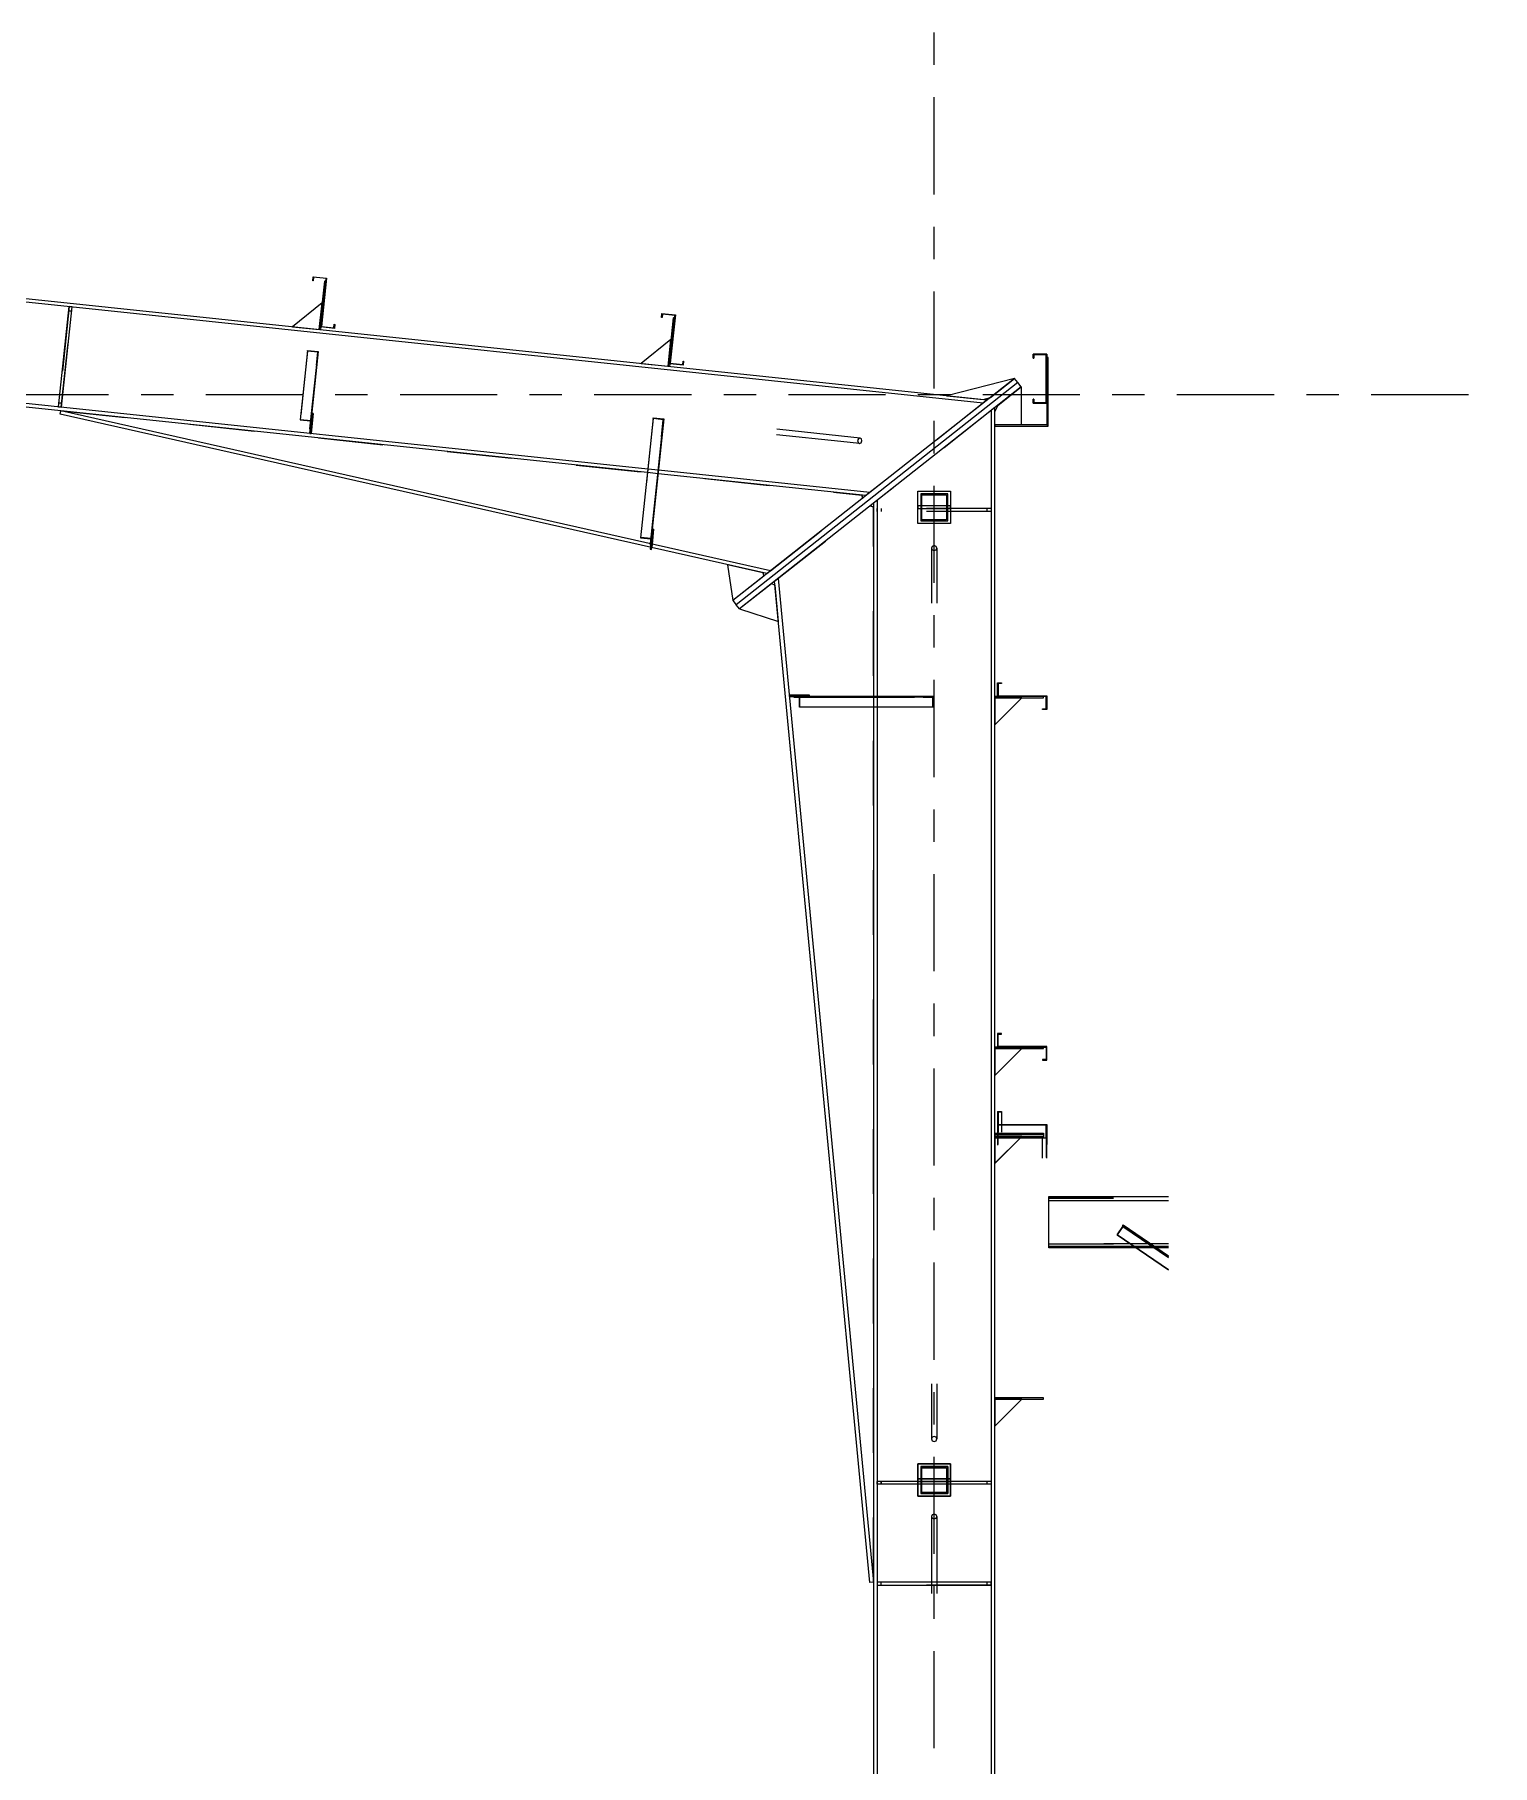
# Model space of a CAD drawing. Header units: millimetres. Extents: x -49 to 773, y -79 to 495.
# Drawn here: x 524.7 to 569.7, y 387 to 440.5 of the extents above; entities that cross this region are included whole.
import ezdxf

# ---------------------------------------------------------------- set-up
doc = ezdxf.new("R2010")
doc.units = ezdxf.units.MM
for name, pattern in [('XKITLINE00', [0]), ('XKITLINE02', [4, 2, -2]), ('XKITLINE03', [6, 3, -1, 1, -1])]:
    doc.linetypes.add(name, pattern=pattern)
doc.layers.add('Part', color=2, linetype='Continuous', lineweight=0)
doc.layers.add('S-grid', color=1, linetype='Continuous', lineweight=0)

# ---------------------------------------------------------------- blocks, each defined once
blk = doc.blocks.new('*A244')
at = {"layer": 'Part'}
blk.add_hatch(color=3, dxfattribs=at).paths.add_polyline_path([(543.817, 428.649), (543.82, 428.677), (544.152, 428.642), (544.093, 428.083), (544.076, 428.084), (544.132, 428.615)], flags=17)
blk = doc.blocks.new('*A245')
at = {"layer": 'Part'}
blk.add_hatch(color=3, dxfattribs=at).paths.add_polyline_path([(533.144, 430.732), (533.146, 430.753), (533.477, 430.718), (533.433, 430.298), (533.416, 430.3), (533.458, 430.699)], flags=17)
blk = doc.blocks.new('*A246')
at = {"layer": 'Part'}
blk.add_hatch(color=3, dxfattribs=at).paths.add_polyline_path([(551.887, 420.048), (551.887, 420.065), (552.492, 420.065), (552.492, 419.732), (552.462, 419.732), (552.462, 420.048)], flags=17)
blk = doc.blocks.new('*A365')
at = {"layer": 'Part'}
blk.add_hatch(color=3, dxfattribs=at).paths.add_polyline_path([(554.473, 420.467), (554.473, 420.08), (555.975, 420.08), (555.975, 419.663), (555.85, 419.663), (555.85, 419.678), (555.96, 419.678), (555.96, 420.065), (554.458, 420.065), (554.458, 420.482), (554.583, 420.482), (554.583, 420.467)], flags=17)
blk = doc.blocks.new('*A373')
at = {"layer": 'Part'}
blk.add_hatch(color=3, dxfattribs=at).paths.add_polyline_path([(533.959, 431.453), (533.97, 431.562), (533.985, 431.561), (533.972, 431.436), (533.558, 431.48), (533.715, 432.973), (533.331, 433.014), (533.319, 432.905), (533.304, 432.906), (533.317, 433.03), (533.732, 432.987), (533.574, 431.493)], flags=17)
blk = doc.blocks.new('*A374')
at = {"layer": 'Part'}
blk.add_hatch(color=3, dxfattribs=at).paths.add_polyline_path([(544.732, 430.316), (544.744, 430.426), (544.759, 430.424), (544.746, 430.3), (544.331, 430.344), (544.489, 431.837), (544.104, 431.878), (544.093, 431.768), (544.078, 431.77), (544.091, 431.894), (544.505, 431.85), (544.348, 430.357)], flags=17)
blk = doc.blocks.new('*A375')
at = {"layer": 'Part'}
blk.add_hatch(color=3, dxfattribs=at).paths.add_polyline_path([(554.473, 407.225), (554.473, 406.837), (555.975, 406.837), (555.975, 406.418), (555.85, 406.418), (555.85, 406.433), (555.96, 406.433), (555.96, 406.821), (554.458, 406.821), (554.458, 407.24), (554.583, 407.24), (554.583, 407.225)], flags=17)
blk = doc.blocks.new('*A386')
at = {"layer": 'Part'}
h = blk.add_hatch(color=3, dxfattribs=at)
h.paths.add_polyline_path([(552.083, 395.44), (552.083, 396.273), (552.917, 396.273), (552.917, 395.44)], flags=17)
h.paths.add_polyline_path([(552.117, 396.24), (552.117, 395.473), (552.883, 395.473), (552.883, 396.24)])
blk = doc.blocks.new('*A387')
at = {"layer": 'Part'}
blk.add_hatch(color=3, dxfattribs=at).paths.add_polyline_path([(554.473, 420.467), (554.473, 420.08), (555.975, 420.08), (555.975, 419.663), (555.85, 419.663), (555.85, 419.678), (555.96, 419.678), (555.96, 420.065), (554.458, 420.065), (554.458, 420.482), (554.583, 420.482), (554.583, 420.467)], flags=17)
blk = doc.blocks.new('*A391')
at = {"layer": 'Part'}
blk.add_hatch(color=3, dxfattribs=at).paths.add_polyline_path([(533.959, 431.453), (533.97, 431.562), (533.985, 431.561), (533.972, 431.436), (533.558, 431.48), (533.715, 432.973), (533.331, 433.014), (533.319, 432.905), (533.304, 432.906), (533.317, 433.03), (533.732, 432.987), (533.574, 431.493)], flags=17)
blk = doc.blocks.new('*A392')
at = {"layer": 'Part'}
blk.add_hatch(color=3, dxfattribs=at).paths.add_polyline_path([(544.732, 430.316), (544.744, 430.426), (544.759, 430.424), (544.746, 430.3), (544.331, 430.344), (544.489, 431.837), (544.104, 431.878), (544.093, 431.768), (544.078, 431.77), (544.091, 431.894), (544.505, 431.85), (544.348, 430.357)], flags=17)
blk = doc.blocks.new('*A393')
at = {"layer": 'Part'}
blk.add_hatch(color=3, dxfattribs=at).paths.add_polyline_path([(554.473, 407.225), (554.473, 406.837), (555.975, 406.837), (555.975, 406.418), (555.85, 406.418), (555.85, 406.433), (555.96, 406.433), (555.96, 406.821), (554.458, 406.821), (554.458, 407.24), (554.583, 407.24), (554.583, 407.225)], flags=17)
blk = doc.blocks.new('*A394')
at = {"layer": 'Part'}
blk.add_hatch(color=3, dxfattribs=at).paths.add_polyline_path([(555.558, 430.516), (555.558, 430.641), (555.975, 430.641), (555.975, 429.124), (555.558, 429.124), (555.558, 429.249), (555.573, 429.249), (555.573, 429.139), (555.96, 429.139), (555.96, 430.626), (555.573, 430.626), (555.573, 430.516)], flags=17)
blk = doc.blocks.new('*A1381')
at = {"layer": 'S-grid', "color": 1, "linetype": 'XKITLINE03', "lineweight": 0}
blk.add_line((-10, 429.398), (569.742, 429.398), dxfattribs=at)
blk = doc.blocks.new('*A1392')
at = {"layer": 'Part', "color": 7, "linetype": 'XKITLINE02', "lineweight": 0}
for p, q in [((555.558, 430.641), (555.558, 430.516)), ((555.975, 430.641), (555.558, 430.641)), ((555.558, 430.516), (555.573, 430.516)), ((555.573, 430.516), (555.573, 430.626)), ((555.573, 430.626), (555.96, 430.626)), ((555.96, 430.626), (555.96, 429.139)), ((555.975, 429.124), (555.975, 430.641)), ((555.573, 429.249), (555.558, 429.249)), ((555.558, 429.249), (555.558, 429.124)), ((555.558, 429.124), (555.975, 429.124)), ((555.573, 429.139), (555.573, 429.249)), ((555.96, 429.139), (555.573, 429.139))]:
    blk.add_line(p, q, dxfattribs=at)
blk = doc.blocks.new('*A1393')
at = {"layer": 'Part', "color": 7, "linetype": 'XKITLINE02', "lineweight": 0}
for p, q in [((552.083, 426.325), (552.083, 425.492)), ((552.917, 426.325), (552.083, 426.325)), ((552.117, 425.525), (552.117, 426.292)), ((552.117, 426.292), (552.883, 426.292)), ((552.883, 426.292), (552.883, 425.525)), ((552.917, 425.492), (552.917, 426.325)), ((552.083, 425.492), (552.917, 425.492)), ((552.883, 425.525), (552.117, 425.525))]:
    blk.add_line(p, q, dxfattribs=at)
blk = doc.blocks.new('*A1394')
at = {"layer": 'Part', "color": 2, "linetype": 'XKITLINE00', "lineweight": 0}
for p, q in [((525.502, 428.786), (525.525, 428.892)), ((547.443, 423.948), (525.525, 428.892)), ((547.333, 423.861), (525.502, 428.786)), ((550.291, 426.193), (550.264, 426.282))]:
    blk.add_line(p, q, dxfattribs=at)
at = {"layer": 'Part', "color": 7, "linetype": 'XKITLINE02', "lineweight": 0}
for p, q in [((525.525, 428.892), (550.264, 426.282)), ((547.333, 423.861), (550.291, 426.193)), ((547.443, 423.948), (550.29, 426.194)), ((550.264, 426.282), (550.29, 426.194)), ((550.29, 426.194), (550.291, 426.193))]:
    blk.add_line(p, q, dxfattribs=at)
blk = doc.blocks.new('*A1397')
at = {"layer": 'Part', "color": 2, "linetype": 'XKITLINE00', "lineweight": 0}
for p, q in [((525.454, 429.008), (525.781, 432.108)), ((525.864, 432.099), (525.537, 428.999))]:
    blk.add_line(p, q, dxfattribs=at)
at = {"layer": 'Part', "color": 7, "linetype": 'XKITLINE02', "lineweight": 0}
for p, q in [((525.864, 432.099), (525.781, 432.108)), ((525.768, 431.983), (525.851, 431.974)), ((525.537, 428.999), (525.454, 429.008)), ((525.55, 429.124), (525.467, 429.132))]:
    blk.add_line(p, q, dxfattribs=at)
blk = doc.blocks.new('*A1398')
at = {"layer": 'Part', "color": 7, "linetype": 'XKITLINE02', "lineweight": 0}
for p, q in [((525.781, 432.108), (525.454, 429.008)), ((525.537, 428.999), (525.864, 432.099)), ((525.864, 432.099), (525.781, 432.108)), ((525.768, 431.983), (525.851, 431.974)), ((525.454, 429.008), (525.537, 428.999)), ((525.467, 429.132), (525.55, 429.124))]:
    blk.add_line(p, q, dxfattribs=at)
blk = doc.blocks.new('*A1399')
at = {"layer": 'Part', "color": 7, "linetype": 'XKITLINE02', "lineweight": 0}
for p, q in [((543.792, 425.233), (543.727, 424.612)), ((543.768, 424.607), (543.834, 425.229)), ((543.834, 425.229), (543.792, 425.233)), ((543.727, 424.612), (543.768, 424.607)), ((543.74, 424.736), (543.781, 424.732))]:
    blk.add_line(p, q, dxfattribs=at)
blk = doc.blocks.new('*A1400')
at = {"layer": 'Part', "color": 7, "linetype": 'XKITLINE02', "lineweight": 0}
for p, q in [((543.771, 425.034), (543.792, 425.233)), ((543.745, 424.782), (543.733, 424.673)), ((543.74, 424.736), (543.781, 424.732)), ((543.785, 424.773), (543.774, 424.664))]:
    blk.add_line(p, q, dxfattribs=at)
at = {"layer": 'Part', "color": 2, "linetype": 'XKITLINE00', "lineweight": 0}
for p, q in [((543.834, 425.229), (543.785, 424.773)), ((543.792, 425.233), (543.834, 425.229)), ((543.733, 424.673), (543.727, 424.612)), ((543.768, 424.607), (543.727, 424.612)), ((543.771, 425.034), (543.745, 424.782)), ((543.768, 424.607), (543.774, 424.664))]:
    blk.add_line(p, q, dxfattribs=at)
blk = doc.blocks.new('*A1401')
at = {"layer": 'Part', "color": 7, "linetype": 'XKITLINE02', "lineweight": 0}
for p, q in [((533.276, 428.811), (533.211, 428.19)), ((533.224, 428.314), (533.265, 428.31)), ((533.252, 428.186), (533.318, 428.807)), ((533.318, 428.807), (533.276, 428.811)), ((533.211, 428.19), (533.252, 428.186))]:
    blk.add_line(p, q, dxfattribs=at)
blk = doc.blocks.new('*A1402')
at = {"layer": 'Part', "color": 2, "linetype": 'XKITLINE00', "lineweight": 0}
for p, q in [((533.211, 428.19), (533.249, 428.552)), ((533.318, 428.807), (533.252, 428.186)), ((533.276, 428.811), (533.318, 428.807))]:
    blk.add_line(p, q, dxfattribs=at)
at = {"layer": 'Part', "color": 7, "linetype": 'XKITLINE02', "lineweight": 0}
for p, q in [((533.224, 428.314), (533.265, 428.31)), ((533.249, 428.552), (533.276, 428.811)), ((533.252, 428.186), (533.211, 428.19))]:
    blk.add_line(p, q, dxfattribs=at)
blk = doc.blocks.new('*A1403')
at = {"layer": 'Part', "color": 2, "linetype": 'XKITLINE00', "lineweight": 0}
blk.add_line((544.368, 431.094), (543.452, 430.353), dxfattribs=at)
at = {"layer": 'Part', "color": 7, "linetype": 'XKITLINE02', "lineweight": 0}
for p, q in [((544.281, 430.265), (544.368, 431.094)), ((543.452, 430.353), (544.281, 430.265))]:
    blk.add_line(p, q, dxfattribs=at)
blk = doc.blocks.new('*A1404')
at = {"layer": 'Part', "color": 2, "linetype": 'XKITLINE00', "lineweight": 0}
for p, q in [((544.438, 431.757), (544.281, 430.265)), ((544.48, 431.752), (544.438, 431.757)), ((544.331, 430.344), (544.322, 430.261))]:
    blk.add_line(p, q, dxfattribs=at)
at = {"layer": 'Part', "color": 7, "linetype": 'XKITLINE02', "lineweight": 0}
for p, q in [((544.331, 430.344), (544.48, 431.752)), ((544.322, 430.261), (544.281, 430.265))]:
    blk.add_line(p, q, dxfattribs=at)
blk = doc.blocks.new('*A1405')
at = {"layer": 'Part', "color": 7, "linetype": 'XKITLINE02', "lineweight": 0}
for p, q in [((543.82, 428.677), (543.429, 424.966)), ((544.132, 428.615), (543.724, 424.746)), ((543.741, 424.744), (544.152, 428.642)), ((543.429, 424.966), (543.744, 424.933)), ((543.43, 424.976), (543.761, 424.941)), ((543.724, 424.746), (543.741, 424.744))]:
    blk.add_line(p, q, dxfattribs=at)
blk = doc.blocks.new('*A1406')
at = {"layer": 'Part', "color": 2, "linetype": 'XKITLINE00', "lineweight": 0}
for p, q in [((543.817, 428.649), (543.429, 424.966)), ((544.152, 428.642), (543.771, 425.034)), ((543.817, 428.649), (543.82, 428.677)), ((544.132, 428.615), (543.817, 428.649)), ((543.82, 428.677), (544.152, 428.642)), ((544.076, 428.084), (544.132, 428.615)), ((544.076, 428.084), (543.728, 424.786)), ((544.076, 428.084), (544.093, 428.083)), ((543.429, 424.966), (543.744, 424.933))]:
    blk.add_line(p, q, dxfattribs=at)
at = {"layer": 'Part', "color": 7, "linetype": 'XKITLINE02', "lineweight": 0}
for p, q in [((543.761, 424.941), (543.43, 424.976)), ((543.728, 424.786), (543.724, 424.746)), ((543.724, 424.746), (543.741, 424.744)), ((543.771, 425.034), (543.741, 424.744))]:
    blk.add_line(p, q, dxfattribs=at)
blk = doc.blocks.new('*A1407')
at = {"layer": 'Part', "color": 2, "linetype": 'XKITLINE00', "lineweight": 0}
blk.add_line((533.595, 432.23), (532.679, 431.489), dxfattribs=at)
at = {"layer": 'Part', "color": 7, "linetype": 'XKITLINE02', "lineweight": 0}
for p, q in [((533.507, 431.402), (533.595, 432.23)), ((532.679, 431.489), (533.507, 431.402))]:
    blk.add_line(p, q, dxfattribs=at)
blk = doc.blocks.new('*A1408')
at = {"layer": 'Part', "color": 2, "linetype": 'XKITLINE00', "lineweight": 0}
for p, q in [((533.665, 432.893), (533.507, 431.402)), ((533.706, 432.889), (533.665, 432.893)), ((533.558, 431.48), (533.549, 431.397))]:
    blk.add_line(p, q, dxfattribs=at)
at = {"layer": 'Part', "color": 7, "linetype": 'XKITLINE02', "lineweight": 0}
for p, q in [((533.558, 431.48), (533.706, 432.889)), ((533.549, 431.397), (533.507, 431.402))]:
    blk.add_line(p, q, dxfattribs=at)
blk = doc.blocks.new('*A1409')
at = {"layer": 'Part', "color": 7, "linetype": 'XKITLINE02', "lineweight": 0}
for p, q in [((533.146, 430.753), (532.92, 428.613)), ((533.458, 430.699), (533.209, 428.331)), ((533.225, 428.33), (533.477, 430.718)), ((532.92, 428.613), (533.235, 428.58)), ((532.921, 428.626), (533.253, 428.591)), ((533.209, 428.331), (533.225, 428.33))]:
    blk.add_line(p, q, dxfattribs=at)
blk = doc.blocks.new('*A1410')
at = {"layer": 'Part', "color": 2, "linetype": 'XKITLINE00', "lineweight": 0}
for p, q in [((533.144, 430.732), (532.92, 428.613)), ((533.144, 430.732), (533.146, 430.753)), ((533.458, 430.699), (533.144, 430.732)), ((533.146, 430.753), (533.477, 430.718)), ((533.477, 430.718), (533.249, 428.552)), ((533.416, 430.3), (533.458, 430.699)), ((533.416, 430.3), (533.209, 428.331)), ((533.433, 430.298), (533.416, 430.3)), ((532.92, 428.613), (533.235, 428.58)), ((533.209, 428.331), (533.225, 428.33))]:
    blk.add_line(p, q, dxfattribs=at)
at = {"layer": 'Part', "color": 7, "linetype": 'XKITLINE02', "lineweight": 0}
for p, q in [((532.921, 428.626), (533.253, 428.591)), ((533.249, 428.552), (533.225, 428.33))]:
    blk.add_line(p, q, dxfattribs=at)
blk = doc.blocks.new('*A1411')
at = {"layer": 'Part', "color": 2, "linetype": 'XKITLINE00', "lineweight": 0}
for p, q in [((548.161, 420.065), (548.161, 420.048)), ((548.161, 420.048), (551.887, 420.048)), ((548.335, 419.732), (548.335, 420.048)), ((552.462, 419.732), (548.335, 419.732)), ((552.492, 420.065), (548.465, 420.065)), ((551.887, 420.048), (551.887, 420.065)), ((552.462, 420.048), (551.887, 420.048)), ((552.462, 419.732), (552.462, 420.048)), ((552.492, 419.732), (552.462, 419.732)), ((552.492, 419.732), (552.492, 420.065))]:
    blk.add_line(p, q, dxfattribs=at)
at = {"layer": 'Part', "color": 7, "linetype": 'XKITLINE02', "lineweight": 0}
for p, q in [((548.465, 420.065), (548.161, 420.065)), ((548.344, 419.732), (548.335, 419.732)), ((548.344, 420.065), (548.344, 419.732))]:
    blk.add_line(p, q, dxfattribs=at)
blk = doc.blocks.new('*A1412')
at = {"layer": 'Part', "color": 7, "linetype": 'XKITLINE02', "lineweight": 0}
for p, q in [((548.161, 420.065), (548.161, 420.048)), ((548.344, 420.065), (548.161, 420.065)), ((548.161, 420.065), (552.492, 420.065)), ((548.161, 420.048), (548.335, 420.048)), ((548.161, 420.048), (552.462, 420.048)), ((548.335, 420.048), (548.335, 419.732)), ((548.335, 419.732), (548.344, 419.732)), ((552.492, 419.732), (548.335, 419.732)), ((548.344, 419.732), (548.344, 420.065))]:
    blk.add_line(p, q, dxfattribs=at)
blk = doc.blocks.new('*A1413')
at = {"layer": 'Part', "color": 2, "linetype": 'XKITLINE00', "lineweight": 0}
for p, q in [((555.085, 429.76), (546.381, 422.898)), ((555.188, 429.629), (546.484, 422.768)), ((555.188, 429.629), (555.085, 429.76)), ((546.484, 422.768), (546.381, 422.898))]:
    blk.add_line(p, q, dxfattribs=at)
blk = doc.blocks.new('*A1414')
at = {"layer": 'Part', "color": 2, "linetype": 'XKITLINE00', "lineweight": 0}
for p, q in [((554.982, 429.891), (546.278, 423.029)), ((555.085, 429.76), (554.982, 429.891)), ((555.085, 429.76), (546.381, 422.898)), ((546.278, 423.029), (546.381, 422.898))]:
    blk.add_line(p, q, dxfattribs=at)
blk = doc.blocks.new('*A1415')
at = {"layer": 'Part', "color": 2, "linetype": 'XKITLINE00', "lineweight": 0}
for p, q in [((556.017, 428.457), (554.375, 428.457)), ((554.375, 428.416), (556.017, 428.416)), ((556.017, 428.416), (556.017, 428.457))]:
    blk.add_line(p, q, dxfattribs=at)
at = {"layer": 'Part', "color": 7, "linetype": 'XKITLINE02', "lineweight": 0}
blk.add_line((554.375, 428.457), (554.375, 428.416), dxfattribs=at)
blk = doc.blocks.new('*A1416')
at = {"layer": 'Part', "color": 2, "linetype": 'XKITLINE00', "lineweight": 0}
for p, q in [((556.017, 430.541), (555.975, 430.541)), ((556.017, 428.457), (556.017, 430.541)), ((555.975, 429.124), (555.975, 428.457)), ((555.975, 428.457), (556.017, 428.457))]:
    blk.add_line(p, q, dxfattribs=at)
at = {"layer": 'Part', "color": 7, "linetype": 'XKITLINE02', "lineweight": 0}
blk.add_line((555.975, 430.541), (555.975, 429.124), dxfattribs=at)
blk = doc.blocks.new('*A1417')
at = {"layer": 'Part', "color": 7, "linetype": 'XKITLINE02', "lineweight": 0}
for p, q in [((554.473, 429.066), (555.188, 429.629)), ((554.375, 428.457), (554.375, 428.863)), ((555.188, 428.457), (554.375, 428.457))]:
    blk.add_line(p, q, dxfattribs=at)
at = {"layer": 'Part', "color": 2, "linetype": 'XKITLINE00', "lineweight": 0}
for p, q in [((555.188, 429.629), (555.188, 428.457)), ((554.375, 428.863), (554.473, 429.066))]:
    blk.add_line(p, q, dxfattribs=at)
blk = doc.blocks.new('*A1418')
at = {"layer": 'Part', "color": 2, "linetype": 'XKITLINE00', "lineweight": 0}
blk.add_line((554.375, 419.19), (555.208, 420.023), dxfattribs=at)
at = {"layer": 'Part', "color": 7, "linetype": 'XKITLINE02', "lineweight": 0}
for p, q in [((554.375, 420.023), (554.375, 419.19)), ((555.208, 420.023), (554.375, 420.023))]:
    blk.add_line(p, q, dxfattribs=at)
blk = doc.blocks.new('*A1419')
at = {"layer": 'Part', "color": 2, "linetype": 'XKITLINE00', "lineweight": 0}
for p, q in [((554.458, 420.065), (554.375, 420.065)), ((554.375, 420.023), (555.875, 420.023)), ((555.875, 420.023), (555.875, 420.065))]:
    blk.add_line(p, q, dxfattribs=at)
at = {"layer": 'Part', "color": 7, "linetype": 'XKITLINE02', "lineweight": 0}
for p, q in [((554.375, 420.065), (554.375, 420.023)), ((555.875, 420.065), (554.458, 420.065))]:
    blk.add_line(p, q, dxfattribs=at)
blk = doc.blocks.new('*A1420')
at = {"layer": 'Part', "color": 7, "linetype": 'XKITLINE02', "lineweight": 0}
for p, q in [((548.651, 420.107), (548.026, 420.107)), ((548.026, 420.107), (548.026, 420.065)), ((548.026, 420.065), (548.651, 420.065)), ((548.151, 420.065), (548.151, 420.107)), ((548.651, 420.065), (548.651, 420.107))]:
    blk.add_line(p, q, dxfattribs=at)
blk = doc.blocks.new('*A1421')
at = {"layer": 'Part', "color": 2, "linetype": 'XKITLINE00', "lineweight": 0}
for p, q in [((548.026, 420.065), (548.026, 420.107)), ((548.651, 420.107), (548.026, 420.107)), ((548.465, 420.065), (548.026, 420.065)), ((548.651, 420.065), (548.651, 420.107))]:
    blk.add_line(p, q, dxfattribs=at)
at = {"layer": 'Part', "color": 7, "linetype": 'XKITLINE02', "lineweight": 0}
for p, q in [((548.151, 420.065), (548.151, 420.107)), ((548.651, 420.065), (548.465, 420.065))]:
    blk.add_line(p, q, dxfattribs=at)
blk = doc.blocks.new('*A1422')
at = {"layer": 'Part', "color": 2, "linetype": 'XKITLINE00', "lineweight": 0}
for p, q in [((554.982, 429.891), (552.894, 429.357)), ((554.013, 429.239), (554.236, 429.303))]:
    blk.add_line(p, q, dxfattribs=at)
at = {"layer": 'Part', "color": 7, "linetype": 'XKITLINE02', "lineweight": 0}
for p, q in [((554.236, 429.303), (554.982, 429.891)), ((552.894, 429.357), (554.013, 429.239))]:
    blk.add_line(p, q, dxfattribs=at)
blk = doc.blocks.new('*A1423')
at = {"layer": 'Part', "color": 2, "linetype": 'XKITLINE00', "lineweight": 0}
for p, q in [((546.114, 424.136), (546.278, 423.029)), ((547.211, 423.889), (547.235, 423.784))]:
    blk.add_line(p, q, dxfattribs=at)
at = {"layer": 'Part', "color": 7, "linetype": 'XKITLINE02', "lineweight": 0}
for p, q in [((547.211, 423.889), (546.114, 424.136)), ((547.235, 423.784), (546.278, 423.029))]:
    blk.add_line(p, q, dxfattribs=at)
blk = doc.blocks.new('*A1424')
at = {"layer": 'Part', "color": 7, "linetype": 'XKITLINE02', "lineweight": 0}
for p, q in [((547.473, 423.547), (546.484, 422.768)), ((547.689, 422.38), (547.583, 423.5))]:
    blk.add_line(p, q, dxfattribs=at)
at = {"layer": 'Part', "color": 2, "linetype": 'XKITLINE00', "lineweight": 0}
for p, q in [((547.583, 423.5), (547.473, 423.547)), ((546.484, 422.768), (547.689, 422.38))]:
    blk.add_line(p, q, dxfattribs=at)
blk = doc.blocks.new('*A1425')
at = {"layer": 'Part', "color": 7, "linetype": 'XKITLINE02', "lineweight": 0}
for p, q in [((554.258, 425.867), (550.742, 425.867)), ((550.742, 425.784), (550.742, 425.867)), ((554.258, 425.784), (550.742, 425.784)), ((550.867, 425.867), (550.867, 425.784)), ((554.133, 425.784), (554.133, 425.867)), ((554.258, 425.867), (554.258, 425.784))]:
    blk.add_line(p, q, dxfattribs=at)
blk = doc.blocks.new('*A1426')
at = {"layer": 'Part', "color": 7, "linetype": 'XKITLINE02', "lineweight": 0}
for p, q in [((552, 425.95), (552, 425.867)), ((553, 425.95), (552, 425.95)), ((552, 425.867), (553, 425.867)), ((553, 425.867), (553, 425.95))]:
    blk.add_line(p, q, dxfattribs=at)
blk = doc.blocks.new('*A1427')
at = {"layer": 'Part', "color": 7, "linetype": 'XKITLINE02', "lineweight": 0}
for p, q in [((552, 426.409), (553, 426.409)), ((552, 425.409), (552, 426.409)), ((553, 426.409), (553, 425.409)), ((553, 425.409), (552, 425.409))]:
    blk.add_line(p, q, dxfattribs=at)
blk = doc.blocks.new('*A1663')
at = {"layer": 'S-grid', "color": 1, "linetype": 'XKITLINE03', "lineweight": 0}
blk.add_line((552.5, 333.575), (552.5, 477.732), dxfattribs=at)
blk = doc.blocks.new('*A1670')
at = {"layer": 'Part', "color": 2, "linetype": 'XKITLINE00', "lineweight": 0}
for p, q in [((554.458, 407.24), (554.458, 406.57)), ((554.458, 407.24), (554.583, 407.24)), ((554.583, 407.225), (554.473, 407.225)), ((554.473, 407.225), (554.473, 406.837)), ((554.583, 407.24), (554.583, 406.837)), ((555.96, 406.821), (554.458, 406.821)), ((554.473, 406.837), (555.975, 406.837)), ((555.85, 405.802), (555.85, 406.433)), ((555.85, 406.433), (555.96, 406.433)), ((555.975, 406.418), (555.85, 406.418)), ((555.96, 406.433), (555.96, 406.821)), ((555.975, 406.837), (555.975, 406.418)), ((555.975, 405.802), (555.975, 406.418))]:
    blk.add_line(p, q, dxfattribs=at)
at = {"layer": 'Part', "color": 7, "linetype": 'XKITLINE02', "lineweight": 0}
for p, q in [((554.458, 406.57), (554.458, 406.206)), ((554.473, 406.837), (554.473, 406.61)), ((554.473, 406.221), (554.473, 406.837)), ((554.583, 406.837), (554.583, 406.61)), ((555.96, 406.433), (555.96, 405.818)), ((555.975, 406.418), (555.975, 406.221))]:
    blk.add_line(p, q, dxfattribs=at)
blk = doc.blocks.new('*A1671')
at = {"layer": 'Part', "color": 7, "linetype": 'XKITLINE02', "lineweight": 0}
for p, q in [((552.917, 396.273), (552.083, 396.273)), ((552.083, 396.273), (552.083, 395.44)), ((552.117, 395.473), (552.117, 396.24)), ((552.117, 396.24), (552.883, 396.24)), ((552.883, 396.24), (552.883, 395.473)), ((552.917, 395.44), (552.917, 396.273)), ((552.083, 395.44), (552.917, 395.44)), ((552.883, 395.473), (552.117, 395.473))]:
    blk.add_line(p, q, dxfattribs=at)
blk = doc.blocks.new('*A1672')
at = {"layer": 'Part', "color": 7, "linetype": 'XKITLINE02', "lineweight": 0}
for p, q in [((547.571, 423.624), (550.528, 425.956)), ((550.528, 425.956), (550.625, 425.909)), ((550.625, 392.699), (550.625, 425.909)), ((550.625, 392.699), (550.625, 425.909)), ((550.625, 425.909), (550.625, 425.909))]:
    blk.add_line(p, q, dxfattribs=at)
at = {"layer": 'Part', "color": 2, "linetype": 'XKITLINE00', "lineweight": 0}
for p, q in [((550.625, 425.909), (550.528, 425.956)), ((550.509, 392.688), (547.571, 423.624)), ((547.68, 423.71), (550.625, 392.699)), ((550.625, 392.699), (550.509, 392.688))]:
    blk.add_line(p, q, dxfattribs=at)
blk = doc.blocks.new('*A1674')
at = {"layer": 'Part', "color": 2, "linetype": 'XKITLINE00', "lineweight": 0}
for p, q in [((555.875, 398.398), (554.375, 398.398)), ((554.375, 398.357), (555.875, 398.357)), ((555.875, 398.357), (555.875, 398.398))]:
    blk.add_line(p, q, dxfattribs=at)
at = {"layer": 'Part', "color": 7, "linetype": 'XKITLINE02', "lineweight": 0}
blk.add_line((554.375, 398.398), (554.375, 398.357), dxfattribs=at)
blk = doc.blocks.new('*A1675')
at = {"layer": 'Part', "color": 2, "linetype": 'XKITLINE00', "lineweight": 0}
blk.add_line((554.375, 397.523), (555.208, 398.357), dxfattribs=at)
at = {"layer": 'Part', "color": 7, "linetype": 'XKITLINE02', "lineweight": 0}
for p, q in [((554.375, 398.357), (554.375, 397.523)), ((555.208, 398.357), (554.375, 398.357))]:
    blk.add_line(p, q, dxfattribs=at)
blk = doc.blocks.new('*A1676')
at = {"layer": 'Part', "color": 2, "linetype": 'XKITLINE00', "lineweight": 0}
for p, q in [((552, 395.815), (550.742, 395.815)), ((550.742, 395.732), (550.742, 395.815)), ((552, 395.732), (550.742, 395.732)), ((554.258, 395.815), (553, 395.815)), ((554.258, 395.732), (553, 395.732)), ((554.258, 395.815), (554.258, 395.732))]:
    blk.add_line(p, q, dxfattribs=at)
at = {"layer": 'Part', "color": 7, "linetype": 'XKITLINE02', "lineweight": 0}
for p, q in [((550.867, 395.732), (550.867, 395.815)), ((553, 395.815), (552, 395.815)), ((553, 395.732), (552, 395.732)), ((554.133, 395.732), (554.133, 395.815))]:
    blk.add_line(p, q, dxfattribs=at)
blk = doc.blocks.new('*A1677')
at = {"layer": 'Part', "color": 7, "linetype": 'XKITLINE02', "lineweight": 0}
for p, q in [((552, 395.815), (552, 395.898)), ((552, 395.898), (553, 395.898)), ((553, 395.815), (552, 395.815)), ((553, 395.898), (553, 395.815))]:
    blk.add_line(p, q, dxfattribs=at)
blk = doc.blocks.new('*A1678')
at = {"layer": 'Part', "color": 2, "linetype": 'XKITLINE00', "lineweight": 0}
for p, q in [((553, 396.357), (552, 396.357)), ((552, 396.357), (552, 395.357)), ((553, 395.357), (553, 396.357)), ((552, 395.357), (553, 395.357))]:
    blk.add_line(p, q, dxfattribs=at)
blk = doc.blocks.new('*A1679')
at = {"layer": 'Part', "color": 7, "linetype": 'XKITLINE02', "lineweight": 0}
for p, q in [((554.258, 395.815), (550.742, 395.815)), ((550.742, 395.732), (550.742, 395.815)), ((554.258, 395.732), (550.742, 395.732)), ((550.867, 395.815), (550.867, 395.732)), ((554.133, 395.732), (554.133, 395.815)), ((554.258, 395.815), (554.258, 395.732))]:
    blk.add_line(p, q, dxfattribs=at)
blk = doc.blocks.new('*A1680')
at = {"layer": 'Part', "color": 7, "linetype": 'XKITLINE02', "lineweight": 0}
for p, q in [((552, 395.898), (552, 395.815)), ((553, 395.898), (552, 395.898)), ((552, 395.815), (553, 395.815)), ((553, 395.815), (553, 395.898))]:
    blk.add_line(p, q, dxfattribs=at)
blk = doc.blocks.new('*A1681')
at = {"layer": 'Part', "color": 7, "linetype": 'XKITLINE02', "lineweight": 0}
for p, q in [((552, 396.357), (553, 396.357)), ((552, 395.357), (552, 396.357)), ((553, 396.357), (553, 395.357)), ((553, 395.357), (552, 395.357))]:
    blk.add_line(p, q, dxfattribs=at)
blk = doc.blocks.new('*A1682')
at = {"layer": 'Part', "color": 2, "linetype": 'XKITLINE00', "lineweight": 0}
for p, q in [((554.258, 392.699), (550.742, 392.699)), ((550.742, 392.615), (554.258, 392.615))]:
    blk.add_line(p, q, dxfattribs=at)
at = {"layer": 'Part', "color": 7, "linetype": 'XKITLINE02', "lineweight": 0}
for p, q in [((550.742, 392.699), (550.742, 392.615)), ((550.867, 392.615), (550.867, 392.699)), ((554.133, 392.615), (554.133, 392.699)), ((554.258, 392.699), (554.258, 392.615))]:
    blk.add_line(p, q, dxfattribs=at)
blk = doc.blocks.new('*A1683')
at = {"layer": 'Part', "color": 7, "linetype": 'XKITLINE02', "lineweight": 0}
for p, q in [((554.258, 392.699), (550.742, 392.699)), ((550.742, 392.699), (550.742, 392.615)), ((554.258, 392.615), (550.742, 392.615)), ((550.867, 392.615), (550.867, 392.699)), ((554.133, 392.615), (554.133, 392.699)), ((554.258, 392.615), (554.258, 392.699))]:
    blk.add_line(p, q, dxfattribs=at)
blk = doc.blocks.new('*A1684')
at = {"layer": 'Part', "color": 2, "linetype": 'XKITLINE00', "lineweight": 0}
for p, q in [((554.458, 409.232), (554.375, 409.232)), ((554.375, 409.19), (555.875, 409.19)), ((555.875, 409.19), (555.875, 409.232))]:
    blk.add_line(p, q, dxfattribs=at)
at = {"layer": 'Part', "color": 7, "linetype": 'XKITLINE02', "lineweight": 0}
for p, q in [((554.375, 409.232), (554.375, 409.19)), ((555.875, 409.232), (554.458, 409.232))]:
    blk.add_line(p, q, dxfattribs=at)
blk = doc.blocks.new('*A1685')
at = {"layer": 'Part', "color": 2, "linetype": 'XKITLINE00', "lineweight": 0}
blk.add_line((554.375, 408.357), (555.208, 409.19), dxfattribs=at)
at = {"layer": 'Part', "color": 7, "linetype": 'XKITLINE02', "lineweight": 0}
for p, q in [((554.375, 409.19), (554.375, 408.357)), ((555.208, 409.19), (554.375, 409.19))]:
    blk.add_line(p, q, dxfattribs=at)
blk = doc.blocks.new('*A1686')
at = {"layer": 'Part', "color": 2, "linetype": 'XKITLINE00', "lineweight": 0}
for p, q in [((554.375, 406.57), (555.875, 406.57)), ((554.375, 406.529), (555.875, 406.529)), ((555.85, 406.415), (555.153, 406.415)), ((555.875, 406.57), (555.875, 406.433))]:
    blk.add_line(p, q, dxfattribs=at)
at = {"layer": 'Part', "color": 7, "linetype": 'XKITLINE02', "lineweight": 0}
for p, q in [((554.375, 406.57), (554.375, 406.415)), ((555.875, 406.457), (554.375, 406.457)), ((555.153, 406.415), (554.375, 406.415)), ((555.875, 406.415), (555.85, 406.415)), ((555.875, 406.415), (555.875, 406.457)), ((555.875, 406.415), (555.875, 406.418))]:
    blk.add_line(p, q, dxfattribs=at)
blk = doc.blocks.new('*A1687')
at = {"layer": 'Part', "color": 2, "linetype": 'XKITLINE00', "lineweight": 0}
for p, q in [((554.375, 405.646), (555.208, 406.474)), ((555.208, 406.474), (554.375, 406.474)), ((555.208, 406.47), (554.375, 405.641)), ((555.208, 406.474), (555.208, 406.47))]:
    blk.add_line(p, q, dxfattribs=at)
at = {"layer": 'Part', "color": 7, "linetype": 'XKITLINE02', "lineweight": 0}
for p, q in [((554.375, 406.474), (554.375, 405.641)), ((554.375, 406.47), (555.208, 406.47))]:
    blk.add_line(p, q, dxfattribs=at)
blk = doc.blocks.new('*A1883')
at = {"layer": 'Part', "color": 7, "linetype": 'XKITLINE02', "lineweight": 0}
for p, q in [((552.417, 398.832), (552.417, 397.517)), ((552.583, 398.832), (552.583, 397.517))]:
    blk.add_line(p, q, dxfattribs=at)
at = {"layer": 'Part', "color": 2, "linetype": 'XKITLINE00', "lineweight": 0}
for p, q in [((552.417, 397.517), (552.417, 397.127)), ((552.583, 397.517), (552.583, 397.127)), ((552.441, 397.181), (552.417, 397.127)), ((552.417, 397.127), (552.441, 397.073)), ((552.5, 397.203), (552.441, 397.181)), ((552.441, 397.073), (552.5, 397.051)), ((552.559, 397.181), (552.5, 397.203)), ((552.5, 397.051), (552.559, 397.073)), ((552.583, 397.127), (552.559, 397.181)), ((552.559, 397.073), (552.583, 397.127))]:
    blk.add_line(p, q, dxfattribs=at)
blk = doc.blocks.new('*A1884')
at = {"layer": 'Part', "color": 2, "linetype": 'XKITLINE00', "lineweight": 0}
for p, q in [((552.441, 424.702), (552.417, 424.649)), ((552.417, 424.649), (552.417, 424.259)), ((552.417, 424.649), (552.441, 424.595)), ((552.5, 424.725), (552.441, 424.702)), ((552.441, 424.595), (552.5, 424.572)), ((552.559, 424.702), (552.5, 424.725)), ((552.5, 424.572), (552.559, 424.595)), ((552.583, 424.649), (552.559, 424.702)), ((552.559, 424.595), (552.583, 424.649)), ((552.583, 424.649), (552.583, 424.259))]:
    blk.add_line(p, q, dxfattribs=at)
at = {"layer": 'Part', "color": 7, "linetype": 'XKITLINE02', "lineweight": 0}
for p, q in [((552.417, 424.259), (552.417, 422.944)), ((552.583, 424.259), (552.583, 422.944))]:
    blk.add_line(p, q, dxfattribs=at)
blk = doc.blocks.new('*A1885')
at = {"layer": 'Part', "color": 7, "linetype": 'XKITLINE02', "lineweight": 0}
for p, q in [((554.375, 428.988), (550.625, 426.032)), ((550.625, 420.065), (550.625, 419.732)), ((550.742, 420.065), (550.742, 419.732)), ((550.742, 420.065), (550.742, 420.048)), ((550.742, 395.815), (550.742, 395.732)), ((554.258, 395.815), (554.258, 395.732))]:
    blk.add_line(p, q, dxfattribs=at)
at = {"layer": 'Part', "color": 2, "linetype": 'XKITLINE00', "lineweight": 0}
for p, q in [((554.258, 428.896), (554.258, 395.815)), ((554.375, 354.357), (554.375, 428.988)), ((550.625, 426.032), (550.625, 420.065)), ((550.742, 426.124), (550.742, 420.065)), ((550.625, 419.732), (550.625, 354.357)), ((550.742, 419.732), (550.742, 395.815)), ((550.742, 395.732), (550.742, 354.357)), ((554.258, 395.732), (554.258, 354.357))]:
    blk.add_line(p, q, dxfattribs=at)
blk = doc.blocks.new('*A1886')
at = {"layer": 'Part', "color": 2, "linetype": 'XKITLINE00', "lineweight": 0}
for p, q in [((554.016, 429.129), (455.037, 439.569)), ((455.048, 439.677), (554.138, 429.226)), ((543.641, 426.981), (457.784, 436.037)), ((543.653, 427.089), (457.796, 436.144)), ((550.388, 426.269), (543.973, 426.946)), ((550.509, 426.365), (543.984, 427.054))]:
    blk.add_line(p, q, dxfattribs=at)
at = {"layer": 'Part', "color": 7, "linetype": 'XKITLINE02', "lineweight": 0}
for p, q in [((554.138, 429.226), (550.388, 426.269)), ((543.973, 426.946), (543.641, 426.981)), ((543.984, 427.054), (543.653, 427.089))]:
    blk.add_line(p, q, dxfattribs=at)
blk = doc.blocks.new('*A1887')
at = {"layer": 'Part', "color": 2, "linetype": 'XKITLINE00', "lineweight": 0}
for p, q in [((554.458, 420.065), (554.458, 420.482)), ((554.458, 420.482), (554.583, 420.482)), ((554.583, 420.467), (554.473, 420.467)), ((554.473, 420.467), (554.473, 420.08)), ((554.583, 420.482), (554.583, 420.467)), ((555.96, 420.065), (554.458, 420.065)), ((554.473, 420.08), (555.975, 420.08)), ((555.96, 419.678), (555.96, 420.065)), ((555.975, 420.08), (555.975, 419.663)), ((555.85, 419.663), (555.85, 419.678)), ((555.85, 419.678), (555.96, 419.678)), ((555.975, 419.663), (555.85, 419.663))]:
    blk.add_line(p, q, dxfattribs=at)
blk = doc.blocks.new('*A1888')
at = {"layer": 'Part', "color": 2, "linetype": 'XKITLINE00', "lineweight": 0}
for p, q in [((554.583, 409.648), (554.458, 409.648)), ((554.458, 409.648), (554.458, 409.232)), ((554.473, 409.247), (554.473, 409.633)), ((554.473, 409.633), (554.583, 409.633)), ((554.583, 409.633), (554.583, 409.648)), ((554.458, 409.232), (555.96, 409.232)), ((555.975, 409.247), (554.473, 409.247)), ((555.96, 409.232), (555.96, 408.845)), ((555.975, 408.83), (555.975, 409.247)), ((555.96, 408.845), (555.85, 408.845)), ((555.85, 408.845), (555.85, 408.83)), ((555.85, 408.83), (555.975, 408.83))]:
    blk.add_line(p, q, dxfattribs=at)
blk = doc.blocks.new('*A1896')
at = {"layer": 'Part', "color": 2, "linetype": 'XKITLINE00', "lineweight": 0}
for p, q in [((533.304, 432.906), (533.317, 433.03)), ((533.319, 432.905), (533.304, 432.906)), ((533.317, 433.03), (533.732, 432.987)), ((533.331, 433.014), (533.319, 432.905)), ((533.715, 432.973), (533.331, 433.014)), ((533.558, 431.48), (533.715, 432.973)), ((533.732, 432.987), (533.574, 431.493)), ((533.574, 431.493), (533.959, 431.453)), ((533.959, 431.453), (533.97, 431.562)), ((533.97, 431.562), (533.985, 431.561)), ((533.985, 431.561), (533.972, 431.436)), ((533.972, 431.436), (533.558, 431.48))]:
    blk.add_line(p, q, dxfattribs=at)
blk = doc.blocks.new('*A1897')
at = {"layer": 'Part', "color": 2, "linetype": 'XKITLINE00', "lineweight": 0}
for p, q in [((544.078, 431.77), (544.091, 431.894)), ((544.093, 431.768), (544.078, 431.77)), ((544.091, 431.894), (544.505, 431.85)), ((544.104, 431.878), (544.093, 431.768)), ((544.489, 431.837), (544.104, 431.878)), ((544.331, 430.344), (544.489, 431.837)), ((544.505, 431.85), (544.348, 430.357)), ((544.732, 430.316), (544.744, 430.426)), ((544.744, 430.426), (544.759, 430.424)), ((544.759, 430.424), (544.746, 430.3)), ((544.746, 430.3), (544.331, 430.344)), ((544.348, 430.357), (544.732, 430.316))]:
    blk.add_line(p, q, dxfattribs=at)
blk = doc.blocks.new('*A1898')
at = {"layer": 'Part', "color": 2, "linetype": 'XKITLINE00', "lineweight": 0}
for p, q in [((552.441, 394.784), (552.417, 394.734)), ((552.417, 394.734), (552.417, 394.224)), ((552.417, 394.734), (552.441, 394.685)), ((552.5, 394.805), (552.441, 394.784)), ((552.441, 394.685), (552.5, 394.664)), ((552.559, 394.784), (552.5, 394.805)), ((552.5, 394.664), (552.559, 394.685)), ((552.583, 394.734), (552.559, 394.784)), ((552.559, 394.685), (552.583, 394.734)), ((552.583, 394.734), (552.583, 394.224))]:
    blk.add_line(p, q, dxfattribs=at)
at = {"layer": 'Part', "color": 7, "linetype": 'XKITLINE02', "lineweight": 0}
for p, q in [((552.417, 394.224), (552.417, 392.357)), ((552.583, 394.224), (552.583, 392.357))]:
    blk.add_line(p, q, dxfattribs=at)
blk = doc.blocks.new('*A1900')
at = {"layer": 'Part', "color": 7, "linetype": 'XKITLINE02', "lineweight": 0}
for p, q in [((549.633, 428.108), (547.409, 428.343)), ((549.616, 427.943), (547.392, 428.177))]:
    blk.add_line(p, q, dxfattribs=at)
at = {"layer": 'Part', "color": 2, "linetype": 'XKITLINE00', "lineweight": 0}
for p, q in [((550.191, 427.882), (549.616, 427.943)), ((550.209, 428.048), (549.633, 428.108)), ((550.16, 428.028), (550.134, 427.972)), ((550.134, 427.972), (550.147, 427.911)), ((550.147, 427.911), (550.191, 427.882)), ((550.209, 428.048), (550.16, 428.028)), ((550.191, 427.882), (550.241, 427.901)), ((550.253, 428.019), (550.209, 428.048)), ((550.241, 427.901), (550.266, 427.958)), ((550.266, 427.958), (550.253, 428.019))]:
    blk.add_line(p, q, dxfattribs=at)
blk = doc.blocks.new('*A1918')
at = {"layer": 'Part', "color": 2, "linetype": 'XKITLINE00', "lineweight": 0}
for p, q in [((552.083, 396.273), (552.083, 395.44)), ((552.083, 396.273), (552.917, 396.273)), ((552.117, 395.473), (552.117, 396.24)), ((552.117, 396.24), (552.883, 396.24)), ((552.883, 396.24), (552.883, 395.473)), ((552.917, 396.273), (552.917, 395.44)), ((552.917, 395.44), (552.083, 395.44)), ((552.883, 395.473), (552.117, 395.473))]:
    blk.add_line(p, q, dxfattribs=at)
blk = doc.blocks.new('*A1919')
at = {"layer": 'Part', "color": 7, "linetype": 'XKITLINE02', "lineweight": 0}
for p, q in [((558.339, 403.706), (558.151, 403.432)), ((558.339, 403.741), (558.339, 403.706)), ((558.339, 403.706), (559.742, 402.753))]:
    blk.add_line(p, q, dxfattribs=at)
at = {"layer": 'Part', "color": 2, "linetype": 'XKITLINE00', "lineweight": 0}
for p, q in [((558.151, 403.434), (558.329, 403.694)), ((558.329, 403.727), (558.339, 403.741)), ((558.329, 403.727), (559.742, 402.768)), ((558.329, 403.694), (558.329, 403.727)), ((558.329, 403.694), (559.742, 402.734)), ((558.339, 403.741), (559.742, 402.788)), ((559.742, 402.353), (558.151, 403.434)), ((558.151, 403.434), (558.151, 403.432)), ((558.151, 403.432), (559.742, 402.351))]:
    blk.add_line(p, q, dxfattribs=at)
blk = doc.blocks.new('*A1920')
at = {"layer": 'Part', "color": 2, "linetype": 'XKITLINE00', "lineweight": 0}
for p, q in [((556.042, 404.621), (559.742, 404.621)), ((556.042, 403.027), (556.042, 404.621)), ((556.042, 404.497), (559.742, 404.497)), ((556.042, 404.496), (559.742, 404.496)), ((558.682, 403.071), (556.042, 403.071)), ((558.747, 403.027), (556.042, 403.027)), ((559.742, 403.071), (559.325, 403.071)), ((559.742, 403.027), (559.389, 403.027))]:
    blk.add_line(p, q, dxfattribs=at)
at = {"layer": 'Part', "color": 7, "linetype": 'XKITLINE02', "lineweight": 0}
for p, q in [((556.042, 404.605), (559.742, 404.605)), ((556.042, 404.578), (559.742, 404.578)), ((556.042, 404.564), (559.742, 404.564)), ((559.742, 403.153), (556.042, 403.153)), ((556.042, 403.152), (559.742, 403.152)), ((556.042, 403.084), (559.742, 403.084)), ((559.742, 403.044), (556.042, 403.044)), ((558.685, 403.071), (558.682, 403.071)), ((559.325, 403.071), (558.685, 403.071)), ((558.749, 403.027), (558.747, 403.027)), ((559.389, 403.027), (558.749, 403.027))]:
    blk.add_line(p, q, dxfattribs=at)
blk = doc.blocks.new('*A1925')
at = {"layer": 'Part', "color": 2, "linetype": 'XKITLINE00', "lineweight": 0}
for p, q in [((554.458, 420.065), (554.458, 420.482)), ((554.458, 420.482), (554.583, 420.482)), ((554.583, 420.467), (554.473, 420.467)), ((554.473, 420.467), (554.473, 420.08)), ((554.583, 420.482), (554.583, 420.467)), ((555.96, 420.065), (554.458, 420.065)), ((554.473, 420.08), (555.975, 420.08)), ((555.96, 419.678), (555.96, 420.065)), ((555.975, 420.08), (555.975, 419.663)), ((555.85, 419.663), (555.85, 419.678)), ((555.85, 419.678), (555.96, 419.678)), ((555.975, 419.663), (555.85, 419.663))]:
    blk.add_line(p, q, dxfattribs=at)
blk = doc.blocks.new('*A1929')
at = {"layer": 'Part', "color": 2, "linetype": 'XKITLINE00', "lineweight": 0}
for p, q in [((533.304, 432.906), (533.317, 433.03)), ((533.319, 432.905), (533.304, 432.906)), ((533.317, 433.03), (533.732, 432.987)), ((533.331, 433.014), (533.319, 432.905)), ((533.715, 432.973), (533.331, 433.014)), ((533.558, 431.48), (533.715, 432.973)), ((533.732, 432.987), (533.574, 431.493)), ((533.574, 431.493), (533.959, 431.453)), ((533.959, 431.453), (533.97, 431.562)), ((533.97, 431.562), (533.985, 431.561)), ((533.985, 431.561), (533.972, 431.436)), ((533.972, 431.436), (533.558, 431.48))]:
    blk.add_line(p, q, dxfattribs=at)
blk = doc.blocks.new('*A1930')
at = {"layer": 'Part', "color": 2, "linetype": 'XKITLINE00', "lineweight": 0}
for p, q in [((544.078, 431.77), (544.091, 431.894)), ((544.093, 431.768), (544.078, 431.77)), ((544.091, 431.894), (544.505, 431.85)), ((544.104, 431.878), (544.093, 431.768)), ((544.489, 431.837), (544.104, 431.878)), ((544.331, 430.344), (544.489, 431.837)), ((544.505, 431.85), (544.348, 430.357)), ((544.732, 430.316), (544.744, 430.426)), ((544.744, 430.426), (544.759, 430.424)), ((544.759, 430.424), (544.746, 430.3)), ((544.746, 430.3), (544.331, 430.344)), ((544.348, 430.357), (544.732, 430.316))]:
    blk.add_line(p, q, dxfattribs=at)
blk = doc.blocks.new('*A1931')
at = {"layer": 'Part', "color": 2, "linetype": 'XKITLINE00', "lineweight": 0}
for p, q in [((554.458, 407.24), (554.458, 406.57)), ((554.458, 407.24), (554.583, 407.24)), ((554.583, 407.225), (554.473, 407.225)), ((554.473, 407.225), (554.473, 406.837)), ((554.583, 407.24), (554.583, 406.837)), ((555.96, 406.821), (554.458, 406.821)), ((554.473, 406.837), (555.975, 406.837)), ((555.85, 405.802), (555.85, 406.433)), ((555.85, 406.433), (555.96, 406.433)), ((555.975, 406.418), (555.85, 406.418)), ((555.96, 406.433), (555.96, 406.821)), ((555.975, 406.837), (555.975, 406.418)), ((555.975, 405.802), (555.975, 406.418))]:
    blk.add_line(p, q, dxfattribs=at)
at = {"layer": 'Part', "color": 7, "linetype": 'XKITLINE02', "lineweight": 0}
for p, q in [((554.458, 406.57), (554.458, 406.206)), ((554.473, 406.837), (554.473, 406.61)), ((554.473, 406.221), (554.473, 406.837)), ((554.583, 406.837), (554.583, 406.61)), ((555.96, 406.433), (555.96, 405.818)), ((555.975, 406.418), (555.975, 406.221))]:
    blk.add_line(p, q, dxfattribs=at)
blk = doc.blocks.new('*A1932')
at = {"layer": 'Part', "color": 2, "linetype": 'XKITLINE00', "lineweight": 0}
for p, q in [((555.558, 430.516), (555.558, 430.641)), ((555.558, 430.641), (555.975, 430.641)), ((555.573, 430.516), (555.558, 430.516)), ((555.96, 430.626), (555.573, 430.626)), ((555.573, 430.626), (555.573, 430.516)), ((555.96, 429.139), (555.96, 430.626)), ((555.975, 430.641), (555.975, 429.124)), ((555.558, 429.124), (555.558, 429.249)), ((555.558, 429.249), (555.573, 429.249)), ((555.975, 429.124), (555.558, 429.124)), ((555.573, 429.249), (555.573, 429.139)), ((555.573, 429.139), (555.96, 429.139))]:
    blk.add_line(p, q, dxfattribs=at)

msp = doc.modelspace()

# ---------------------------------------------------------------- block references
at = {"lineweight": 0}
for name in ['*A1663', '*A1886', '*A373', '*A391', '*A1896', '*A1929', '*A1408', '*A1397', '*A1398', '*A1407', '*A374', '*A392', '*A1897', '*A1930', '*A1404', '*A1403', '*A1381', '*A1409', '*A1410', '*A245', '*A394', '*A1392', '*A1932', '*A1416', '*A1414', '*A1422', '*A1413', '*A1417', '*A1394', '*A1885', '*A1401', '*A1402', '*A1405', '*A1406', '*A244', '*A1900', '*A1415', '*A1427', '*A1393', '*A1672', '*A1425', '*A1426', '*A1399', '*A1400', '*A1884', '*A1423', '*A1424', '*A365', '*A387', '*A1887', '*A1925', '*A1420', '*A1421', '*A1411', '*A1412', '*A246', '*A1419', '*A1418', '*A1888', '*A1684', '*A1685', '*A375', '*A393', '*A1670', '*A1931', '*A1686', '*A1687', '*A1920', '*A1919', '*A1883', '*A1674', '*A1675', '*A1678', '*A1681', '*A386', '*A1671', '*A1918', '*A1676', '*A1679', '*A1677', '*A1680', '*A1898', '*A1682', '*A1683']:
    msp.add_blockref(name, (0, 0), dxfattribs=at)

doc.saveas('drawing.dxf')
